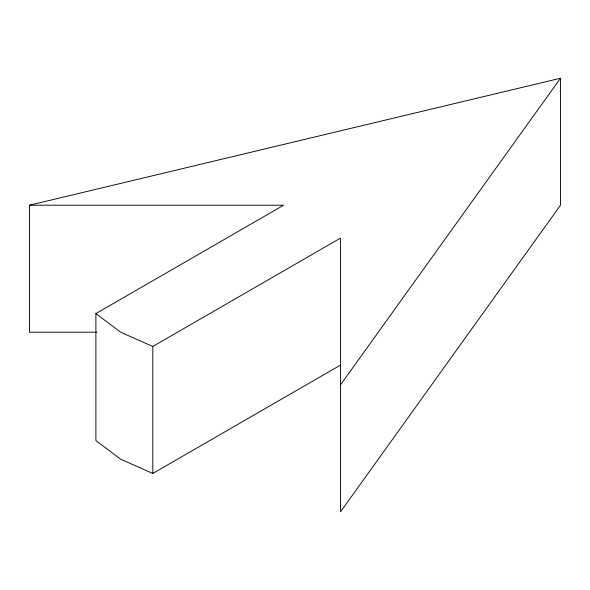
<?xml version="1.0" encoding="UTF-8"?>
<svg xmlns="http://www.w3.org/2000/svg" width="590" height="590" viewBox="0 0 590 590"><rect width="100%" height="100%" fill="white"/><g stroke="black" fill="none" stroke-linecap="round" stroke-linejoin="round"><path stroke-width="0.89" d="M340.555 384.791L560.5 78.219L29.5 205.209L29.5 332.192L96.716 332.192M340.555 365.062L152.817 473.453L120.603 459.182L95.89 440.582L95.89 313.592L283.628 205.209L29.5 205.209M95.89 313.592L120.603 332.192L152.817 346.463L340.555 238.072L340.555 511.781L560.5 205.209L560.5 78.219M152.817 346.463L152.817 473.453"/></g></svg>
